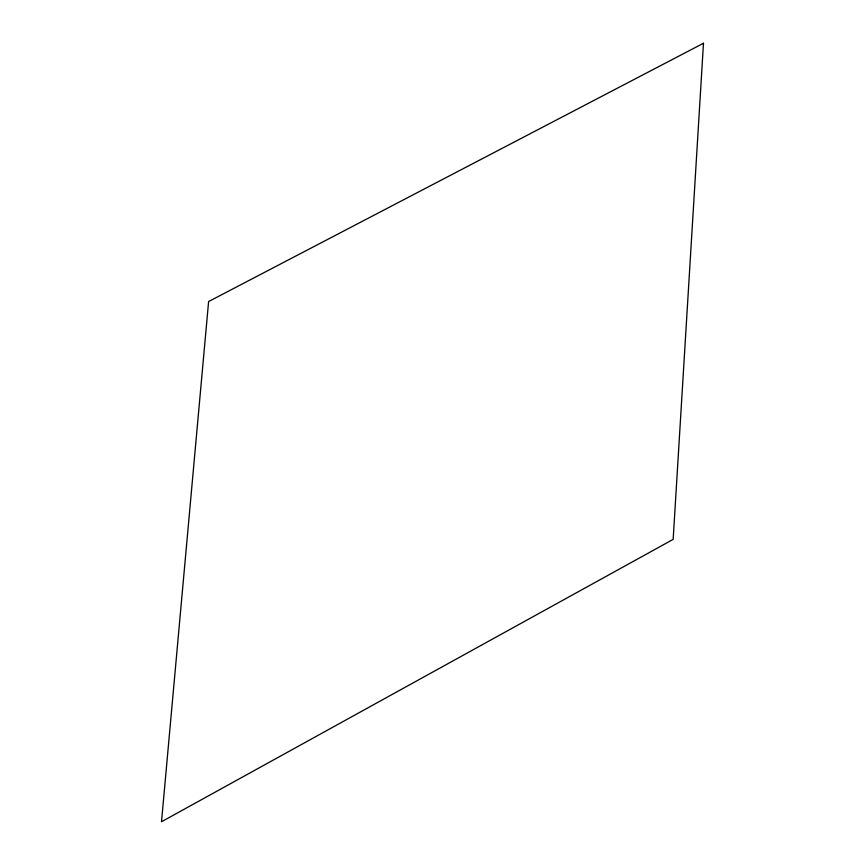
<?xml version="1.0" encoding="UTF-8"?>
<svg xmlns="http://www.w3.org/2000/svg" width="865" height="865" viewBox="0 0 865 865"><rect width="100%" height="100%" fill="white"/><g stroke="black" fill="none" stroke-linecap="round" stroke-linejoin="round"><path stroke-width="1.3" d="M703.483 43.25L673.165 539.371L161.517 821.75L208.606 301.55L703.483 43.25"/></g></svg>
